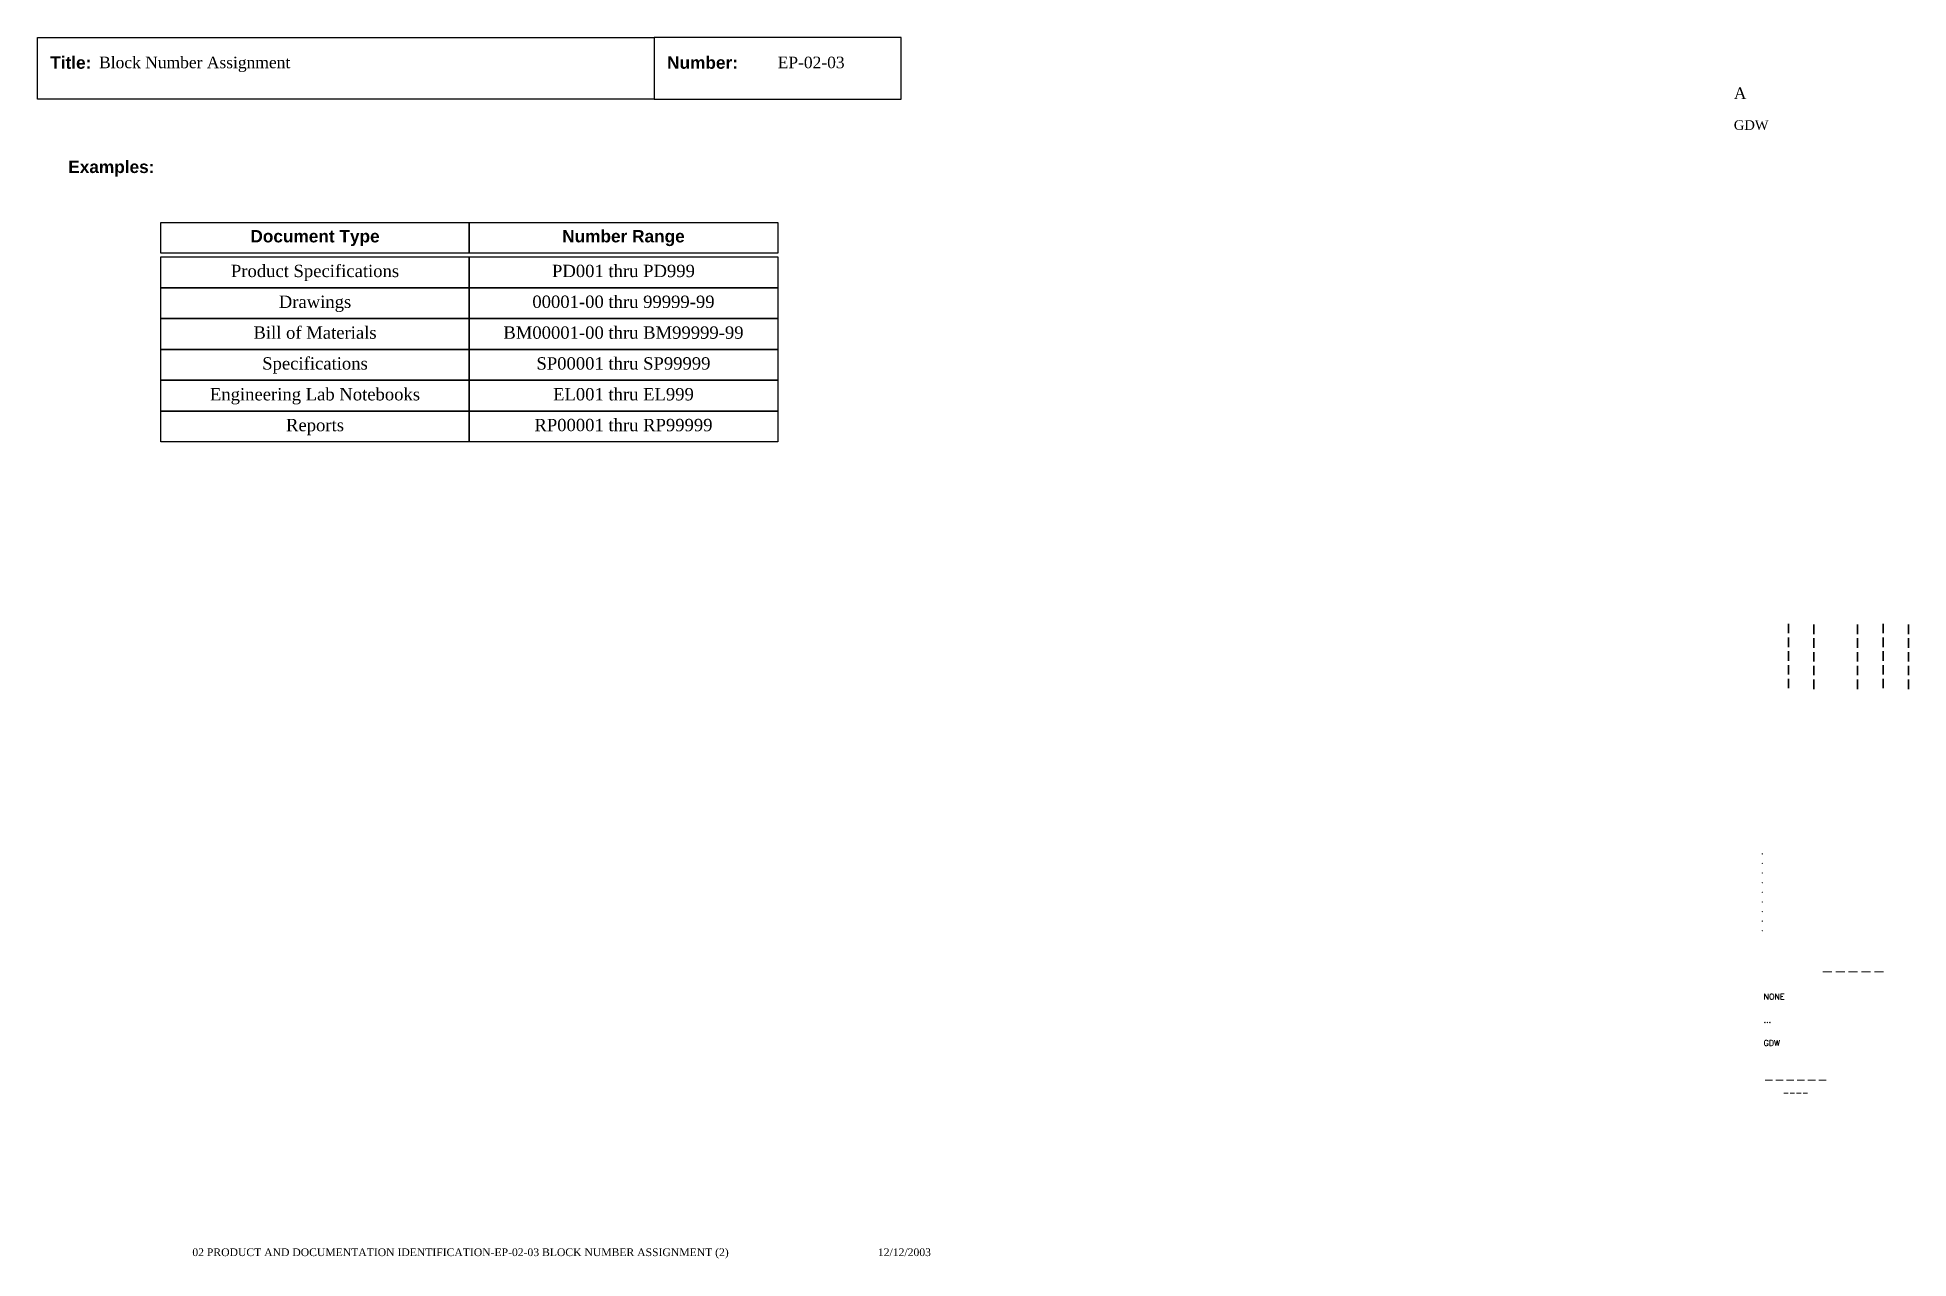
# Paper-space layout 'EP-02-03 Block Number Assignment (2)' of a CAD drawing. Header units: inches. Extents: x 1 to 31.3, y 0.2 to 20.
import ezdxf
from ezdxf.enums import TextEntityAlignment as Align

# ---------------------------------------------------------------- set-up
doc = ezdxf.new("R2010")
doc.units = ezdxf.units.IN
doc.header["$MEASUREMENT"] = 0
doc.layers.add('TitleBlock_Attributes', color=40, linetype='Continuous', plot=False)
doc.layers.add('TitleBlock_Atts_Print', color=1, linetype='Continuous')
doc.styles.get("Standard").update_dxf_attribs({"font": 'simplex.shx'})
doc.styles.add('style1', font='TIMES.TTF')
doc.styles.add('styleAtt', font='TIMES.TTF')
doc.styles.add('TBBIGTEXT', font='complex.shx')

# ---------------------------------------------------------------- blocks, each defined once
blk = doc.blocks.new('Test1')
at = {"layer": 'TitleBlock_Attributes', "style": 'TBBIGTEXT', "width": 0.8}
for tag, p, height in [('SideLine1', (29.492, 9.408), 0.25), ('SideLine2', (29.906, 9.396), 0.25), ('SideLine3', (30.612, 9.396), 0.25), ('SideLine4', (31.026, 9.408), 0.25), ('SideLine5', (31.44, 9.396), 0.25), ('File-Layout', (28.803, 3.641), 0.125)]:
    blk.add_attdef(tag, p, '', height=height, rotation=90, dxfattribs=at)
at = {"layer": 'TitleBlock_Attributes'}
for tag, p, height in [('REV1', (28.947, 6.754), 0.0625), ('REV2', (28.947, 6.598), 0.0625), ('REV3', (28.947, 6.442), 0.0625), ('REV4', (28.947, 6.286), 0.0625), ('REV5', (28.947, 6.13), 0.0625), ('REV6', (28.947, 5.974), 0.0625), ('REV7', (28.947, 5.818), 0.0625), ('REV8', (28.947, 5.662), 0.0625), ('REV9', (28.947, 5.506), 0.0625), ('SCALE', (28.983, 4.394), 0.0938), ('INCHARGE', (28.983, 4.016), 0.0938), ('DRW', (28.983, 3.641), 0.0938)]:
    blk.add_attdef(tag, p, '', height=height, dxfattribs=at)
at = {"layer": 'TitleBlock_Attributes', "style": 'TBBIGTEXT'}
for tag, height, p in [('PROJNUM', 0.188, (30.434, 4.761)), ('DWG_NUM', 0.156, (31.168, 4.127)), ('CUSTOMER', 0.156, (29.501, 3.017)), ('LOCATION', 0.0938, (29.501, 2.835)), ('DESC_1', 0.188, (29.501, 2.412)), ('DESC_2', 0.188, (29.501, 2.1)), ('DESC_3', 0.188, (29.501, 1.787))]:
    blk.add_attdef(tag, text='', height=height, dxfattribs=at).set_placement(p, align=Align.CENTER)
at = {"layer": 'TitleBlock_Attributes'}
blk.add_attdef('DRW_DATE', text='', height=0.0938, dxfattribs=at).set_placement((31.149, 3.648), align=Align.CENTER)

psp = doc.layouts.new('EP-02-03 Block Number Assignment (2)')

# ---------------------------------------------------------------- linework, layer by layer
for points in [[(1, 20), (11, 20), (11, 19), (1, 19)], [(11, 19), (15, 19), (15, 20), (11, 20)]]:
    psp.add_lwpolyline(points, close=True)
at = {"color": 30}
for points in [[(3, 17), (8, 17), (8, 16.5), (3, 16.5)], [(8, 17), (13, 17), (13, 16.5), (8, 16.5)], [(3, 16.438), (8, 16.438), (8, 15.938), (3, 15.938)], [(8, 16.438), (13, 16.438), (13, 15.938), (8, 15.938)], [(3, 15.938), (8, 15.938), (8, 15.438), (3, 15.438)], [(8, 15.938), (13, 15.938), (13, 15.438), (8, 15.438)], [(3, 15.438), (8, 15.438), (8, 14.938), (3, 14.938)], [(8, 15.438), (13, 15.438), (13, 14.938), (8, 14.938)], [(3, 14.938), (8, 14.938), (8, 14.438), (3, 14.438)], [(8, 14.938), (13, 14.938), (13, 14.438), (8, 14.438)], [(3, 14.438), (8, 14.438), (8, 13.938), (3, 13.938)], [(8, 14.438), (13, 14.438), (13, 13.938), (8, 13.938)], [(3, 13.938), (8, 13.938), (8, 13.438), (3, 13.438)], [(8, 13.938), (13, 13.938), (13, 13.438), (8, 13.438)]]:
    psp.add_lwpolyline(points, close=True, dxfattribs=at)

# ---------------------------------------------------------------- block references
ref = psp.add_blockref('Test1', (0, 0))
ref.add_attrib('CUSTOMER', '------', dxfattribs={"layer": 'TitleBlock_Attributes', "height": 0.1562, "style": 'TBBIGTEXT'}).set_placement((29.501, 3.017), align=Align.CENTER)
ref.add_attrib('LOCATION', '----', dxfattribs={"layer": 'TitleBlock_Attributes', "height": 0.0938, "style": 'TBBIGTEXT'}).set_placement((29.501, 2.835), align=Align.CENTER)
ref.add_attrib('DESC_1', 'Block Number Assignment', (2, 19.5), dxfattribs={"layer": 'TitleBlock_Atts_Print', "height": 0.1875, "style": 'styleAtt'})
ref.add_attrib('DESC_2', 'EP-02-03', (13, 19.5), dxfattribs={"layer": 'TitleBlock_Atts_Print', "height": 0.1875, "style": 'styleAtt'})
ref.add_attrib('DESC_3', 'A', (28.5, 19), dxfattribs={"layer": 'TitleBlock_Attributes', "height": 0.188, "style": 'styleAtt'})
ref.add_attrib('PROJNUM', '-----', dxfattribs={"layer": 'TitleBlock_Attributes', "height": 0.1875, "style": 'TBBIGTEXT'}).set_placement((30.434, 4.761), align=Align.CENTER)
ref.add_attrib('DWG_NUM', 'GDW', (28.5, 18.5), dxfattribs={"layer": 'TitleBlock_Attributes', "height": 0.1562, "style": 'styleAtt'})
ref.add_attrib('DRW_DATE', '12/12/2003', dxfattribs={"layer": 'TitleBlock_Atts_Print', "height": 0.125, "style": 'styleAtt'}).set_placement((15.055, 0.232), align=Align.CENTER)
ref.add_attrib('DRW', 'GDW', (28.983, 3.641), dxfattribs={"layer": 'TitleBlock_Attributes', "height": 0.0938})
ref.add_attrib('INCHARGE', '...', (28.983, 4.016), dxfattribs={"layer": 'TitleBlock_Attributes', "height": 0.0938})
ref.add_attrib('SCALE', 'NONE', (28.983, 4.394), dxfattribs={"layer": 'TitleBlock_Attributes', "height": 0.0938})
ref.add_attrib('REV1', '.', (28.947, 6.754), dxfattribs={"layer": 'TitleBlock_Attributes', "height": 0.0625})
ref.add_attrib('REV2', '.', (28.947, 6.598), dxfattribs={"layer": 'TitleBlock_Attributes', "height": 0.0625})
ref.add_attrib('REV3', '.', (28.947, 6.442), dxfattribs={"layer": 'TitleBlock_Attributes', "height": 0.0625})
ref.add_attrib('REV4', '.', (28.947, 6.286), dxfattribs={"layer": 'TitleBlock_Attributes', "height": 0.0625})
ref.add_attrib('REV5', '.', (28.947, 6.13), dxfattribs={"layer": 'TitleBlock_Attributes', "height": 0.0625})
ref.add_attrib('REV6', '.', (28.947, 5.974), dxfattribs={"layer": 'TitleBlock_Attributes', "height": 0.0625})
ref.add_attrib('REV7', '.', (28.947, 5.818), dxfattribs={"layer": 'TitleBlock_Attributes', "height": 0.0625})
ref.add_attrib('REV8', '.', (28.947, 5.662), dxfattribs={"layer": 'TitleBlock_Attributes', "height": 0.0625})
ref.add_attrib('REV9', '.', (28.947, 5.506), dxfattribs={"layer": 'TitleBlock_Attributes', "height": 0.0625})
ref.add_attrib('SideLine1', '-----', (29.492, 9.408), dxfattribs={"layer": 'TitleBlock_Attributes', "height": 0.25, "rotation": 90, "style": 'TBBIGTEXT', "width": 0.8})
ref.add_attrib('SideLine2', '-----', (29.906, 9.396), dxfattribs={"layer": 'TitleBlock_Attributes', "height": 0.25, "rotation": 90, "style": 'TBBIGTEXT', "width": 0.8})
ref.add_attrib('SideLine3', '-----', (30.612, 9.396), dxfattribs={"layer": 'TitleBlock_Attributes', "height": 0.25, "rotation": 90, "style": 'TBBIGTEXT', "width": 0.8})
ref.add_attrib('SideLine4', '-----', (31.026, 9.408), dxfattribs={"layer": 'TitleBlock_Attributes', "height": 0.25, "rotation": 90, "style": 'TBBIGTEXT', "width": 0.8})
ref.add_attrib('SideLine5', '-----', (31.44, 9.396), dxfattribs={"layer": 'TitleBlock_Attributes', "height": 0.25, "rotation": 90, "style": 'TBBIGTEXT', "width": 0.8})
ref.add_attrib('File-Layout', '02 PRODUCT AND DOCUMENTATION IDENTIFICATION-EP-02-03 BLOCK NUMBER ASSIGNMENT (2)', dxfattribs={"layer": 'TitleBlock_Atts_Print', "height": 0.125, "style": 'styleAtt'}).set_placement((7.859, 0.232), align=Align.CENTER)

# ---------------------------------------------------------------- texts
at = {"color": 5, "char_height": 0.2, "width": 2, "attachment_point": 1, "line_spacing_factor": 1.5, "style": 'style1'}
for s, insert in [('{\\fArial|b1|i0|c0|p34;Title:}', (1.207, 19.691)), ('{\\fArial|b1|i0|c0|p34;Number:}', (11.207, 19.691))]:
    psp.add_mtext(s, dxfattribs=dict(at, insert=insert))
at = {"color": 5, "char_height": 0.2, "style": 'style1'}
for s, insert, width, attachment_point in [('{\\fArial|b1|i0|c0|p34;Examples:}', (1.5, 18), 13, 1), ('{\\fArial|b1|i0|c0|p34;Document Type}', (5.5, 16.875), 4, 2), ('{\\fArial|b1|i0|c0|p34;Number Range}', (10.5, 16.875), 4, 2), ('Product Specifications', (5.5, 16.312), 4, 2), ('PD001 thru PD999', (10.5, 16.312), 4, 2), ('Drawings', (5.5, 15.812), 4, 2), ('00001-00 thru 99999-99', (10.5, 15.812), 4, 2), ('Bill of Materials', (5.5, 15.312), 4, 2), ('BM00001-00 thru BM99999-99', (10.5, 15.312), 4, 2), ('Specifications', (5.5, 14.812), 4, 2), ('SP00001 thru SP99999', (10.5, 14.812), 4, 2), ('Engineering Lab Notebooks', (5.5, 14.312), 4, 2), ('EL001 thru EL999', (10.5, 14.312), 4, 2), ('Reports', (5.5, 13.812), 4, 2), ('RP00001 thru RP99999', (10.5, 13.812), 4, 2)]:
    psp.add_mtext(s, dxfattribs=dict(at, insert=insert, width=width, attachment_point=attachment_point))

doc.saveas('drawing.dxf')
